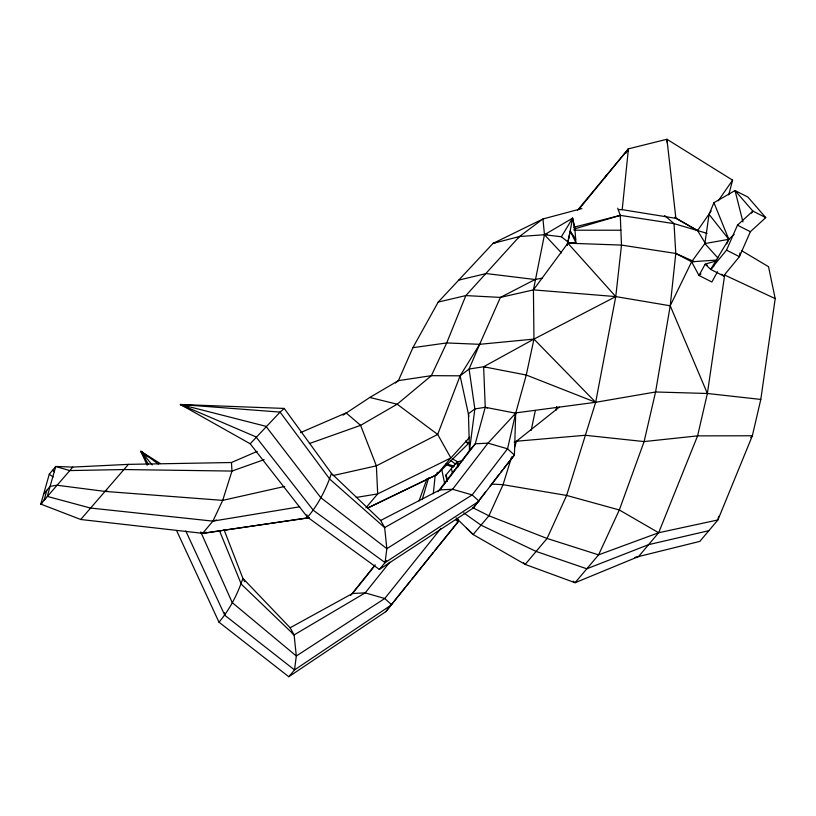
<?xml version="1.0" encoding="UTF-8"?>
<svg xmlns="http://www.w3.org/2000/svg" width="816" height="816" viewBox="0 0 816 816"><rect width="100%" height="100%" fill="white"/><g stroke="black" fill="none" stroke-linecap="round" stroke-linejoin="round"><path stroke-width="1.22" d="M433.306 493.731L435.224 475.034M618.477 209.651L622.21 209.661L628.422 148.849L666.927 139.261L732.595 180.163L728.749 194.871M466.487 528.044L473.107 534.521L525.188 564.407L575.066 582.726L598.577 554.86L619.324 509.969L644.11 441.578L655.564 391.986L670.222 305.786L675.781 253.46L674.026 223.635L664.663 215.557M379.328 569.425L385.07 562.622L386.845 548.668L384.652 527.585L380.684 520.445L331.439 473.392L284.223 408.428L180.438 404.501L250.186 443.771L307.53 517.211L379.328 569.425L473.219 508.072L514.417 455.053L515.702 413.202L526.269 375.023L533.96 339.099L533.429 289.884L544.466 234.743L542.956 218.963L581.89 208.58M628.065 151.337L628.422 148.849L577.473 210.304M717.499 271.738L711.868 281.999L698.986 275.471L705.167 264.18L710.685 269.413L723.578 275.941L739.418 256.663L750.363 231.703L765.755 217.607L747.925 197.084L735.032 190.556L713.949 202.694L709.053 214.343L704.881 243.576L692.356 260.763M739.939 252.98L739.418 256.663L726.526 250.135L710.685 269.413L728.8 239.312L734.114 234.447M634.868 557.461L699.812 541.406L717.907 519.955L752.352 435.775L760.798 399.432L775.2 298.615L768.519 266.689L741.56 250.634M515.335 415.701L515.702 413.202L485.245 407.296L474.851 408.928L468.445 413.773L469.465 450.677L437.927 491.783M573.22 581.216L575.066 582.726L638.551 556.563L658.655 532.736L697.588 435.877L707.38 393.485L724.659 275.043L775.2 298.615M458.47 519.353L458.082 521.832L385.825 611.663L288.793 676.739L218.984 622.18L176.725 530.849M567.304 245.188L568.293 240.822M438.202 302.083L465.834 295.586L500.402 297.412L533.429 289.884L567.875 243.178L572.577 218.178L544.466 234.743L519.415 236.528L493.037 243.392L438.202 302.083L412.896 347.667L398.412 380.633L395.423 382.979M567.089 244.994L570.282 231.163L575.688 239.272L575.821 242.515L567.875 243.178L615.764 296.596L670.222 305.786L707.38 393.485L760.798 399.432M555.982 410.305L556.726 406.562M718.641 516.253L717.907 519.955L658.655 532.736L598.577 554.86L547.067 538.458L488.917 515.783L472.576 507.593M531.196 430.338L535.337 410.55M367.741 508.062L436.693 474.759L437.274 472.291M617.712 208.192L620.262 215.373L621.496 245.086L615.764 296.596L533.96 339.099L483.633 366.761L485.245 407.296L475.279 443.782L439.895 489.906L380.684 520.445M331.439 473.392C326.186 489.1 318.342 504.553 307.53 517.211L306.836 514.784M46.849 490.253L44.044 500.249L45.645 498.413M309.295 517.63L202.603 533.338L80.723 519.496L40.8 504.094L49.286 474.167L55.774 466.466L72.808 467.089L128.408 464.365L231.469 462.519L257.203 451.381M422.178 499.647L428.645 477.839M511.632 456.929L503.054 484.694L488.917 515.783L473.107 534.521L456.175 517.936M514.61 447.27L516.477 441.232L559.307 407.123M309.162 517.783L202.552 533.409L206.264 532.297M419.047 500.912L427.084 478.472M542.518 278.083L535.061 279.521L500.402 297.412L479.645 344.311L460.102 375.819L437.682 434.438L376.38 465.844L332.999 475.585M707.38 393.485L655.564 391.986L595.66 402.298L533.96 339.099L479.645 344.311L469.078 369.046L460.102 375.819L431.378 375.666L398.412 380.633L369.801 397.463L343.036 415.14M726.526 250.135L737.47 225.165L752.862 211.079L765.755 217.607M726.76 243.882L728.8 239.312L713.949 202.694M202.603 533.338L212.905 521.128L222.697 500.371L231.979 471.067L231.469 462.519M670.222 305.786L691.621 261.773L717.172 260.029M604.666 178.092L606.655 174.644M625.923 153.224L628.422 148.849L578.728 209.528M218.984 622.18C229.796 609.521 237.64 594.068 242.882 578.36L224.074 529.829M561.51 252.929L544.466 234.743L561.398 236.752L572.577 218.178L574.75 227.45L575.688 239.272M751.577 213.139L752.862 211.079L735.032 190.556L742.948 221.911M711.144 211.038L697.558 230.581L705.493 243.596M718.294 200.746L732.595 180.163M284.223 408.428L280.082 412.1L180.438 404.501L256 436.886L313.344 510.316L385.07 562.622L386.59 560.602M473.219 508.072L485.53 492.028M490.141 486.01L499.372 473.984M500.912 471.974L502.452 469.965M503.992 467.966L514.417 455.053L507.542 448.79L487.968 443.159L475.279 443.782L469.465 450.677L474.851 408.928L469.078 369.046L483.633 366.761L526.269 375.023L595.66 402.298L566.63 495.434L547.067 538.458L525.188 564.407L523.515 562.775M350.645 595.456L375.166 564.845M244.749 581.665L242.882 578.36L290.149 627.759L352.502 593.497L374.656 565.855M389.711 562.265L365.201 592.875L294.117 634.899L296.31 655.993L294.535 669.936L288.793 676.739M440.926 528.401L384.764 598.505L296.31 655.993L232.223 602.606L200.756 531.94M385.825 611.663L410.346 581.053M411.927 579.085L433.286 552.422M434.867 550.443L458.082 521.832L455.501 519.486M43.625 494.119L50.072 486.387L55.774 466.466L69.676 470.577L123.746 469.547L231.979 471.067L264.129 459.632M42.371 502.35L40.8 504.094L72.808 467.089M80.723 519.496L128.408 464.365M250.186 443.771L280.082 412.1L329.817 479.186L384.652 527.585L452.584 489.284L487.968 443.159L515.702 413.202L507.542 448.79L472.158 494.914L386.845 548.668L320.78 497.648L265.965 426.319L180.438 404.501L188.394 408.337M365.986 507.766L377.686 493.894L450.86 457.96L469.71 437.233M367.955 507.848L436.693 474.759L450.86 457.96L437.682 434.438L397.157 404.195L369.801 397.463M750.751 437.662L752.352 435.775L697.588 435.877L644.11 441.578L585.215 435.275L516.477 441.232L514.131 442.15M40.8 504.094L42.391 502.258M496.577 242.26L493.037 243.392L542.956 218.963L519.415 236.528L465.834 295.586L446.709 342.944L431.378 375.666L397.157 404.195L360.601 425.35L309.386 443.547M710.685 269.413L713.929 265.934M436.693 474.759L468.659 443.312L465.691 440.946M517.65 238.068L519.415 236.528M700.944 273.982L698.986 275.471L691.621 261.773L675.781 253.46L621.496 245.086L567.875 243.178M385.07 562.622L479.033 501.177L472.158 494.914L452.584 489.284L439.895 489.906M300.492 432.643L346.127 412.896L360.601 425.35L376.38 465.844L377.686 493.894L356.296 497.434M462.856 460.326L456.776 462.182L446.026 474.932L446.811 481.216M284.662 486.448L222.697 500.371L104.734 491.385L56.916 485.224L50.072 486.387L47.287 496.403L90.392 508.031L212.905 521.128L216.556 520.027M715.999 260.947L705.167 264.18L707.319 265.271M573.842 229.112L620.262 215.373L674.026 223.635L707.105 233.376M202.552 533.409L206.213 532.358M546.863 234.131L544.466 234.743L546.914 234.304M573.658 227.287L620.262 215.373M458.725 280.112L486.183 273.554L535.061 279.521M708.859 530.675L648.608 544.649L586.816 568.793L536.132 551.432L481.012 525.157L463.712 512.866M212.905 521.128L299.696 506.787M412.896 347.667L446.709 342.944L479.645 344.311M515.09 412.978L595.66 402.298L615.764 296.596L533.429 289.884M104.734 491.385L107.253 491.089M352.502 593.497L365.201 592.875L384.764 598.505L391.639 604.768L294.535 669.936L224.798 615.284L185.752 530.9M573.974 230.194L620.874 230.234M491.844 484.072L503.054 484.694L566.63 495.434L619.324 509.969L658.655 532.736M186.711 405.195L180.438 404.501L182.876 405.093M622.21 209.661L675.893 218.341L697.558 230.581L674.628 217.331M483.633 366.761L486.071 367.465M485.245 407.296L487.57 407.959M446.199 463.845L454.328 466.181M466.334 442.384L468.659 443.312M446.168 464.579L453.094 467.323M675.781 253.46L694.396 261.681M737.47 225.165L750.363 231.703M452.676 459.031L458.102 461.999M160.262 463.57L140.913 451.34L147.145 465.171M158.365 464.049L140.913 451.34L145.034 459.153M52.53 470.312L54.468 471.76M49.286 474.167L53.152 477.054M561.398 236.752L567.732 241.791M451.003 460.601L455.563 464.233M147.808 456.838L140.913 451.34L148.481 464.549M292.21 633.247L294.117 634.899L290.149 627.759M721.732 274.196L723.578 275.941M294.117 634.899L241.271 584.144L219.616 531.043M717.968 258.05L704.881 243.576L728.8 239.312L709.053 214.343M459.235 464.926L456.776 462.182L457.868 467.14M142.576 453.237L140.913 451.34L152.204 464.916M570.282 231.163L575.821 242.515M446.75 477.35L446.026 474.932L447.382 481.124M460.102 375.819L468.894 416.242M451.401 468.557L452.482 473.515M441.844 469.863L444.628 483.449M572.577 218.178L574.831 229.51M224.502 612.765L224.798 615.284M675.893 218.341L666.927 139.261L667.284 143.055"/></g></svg>
